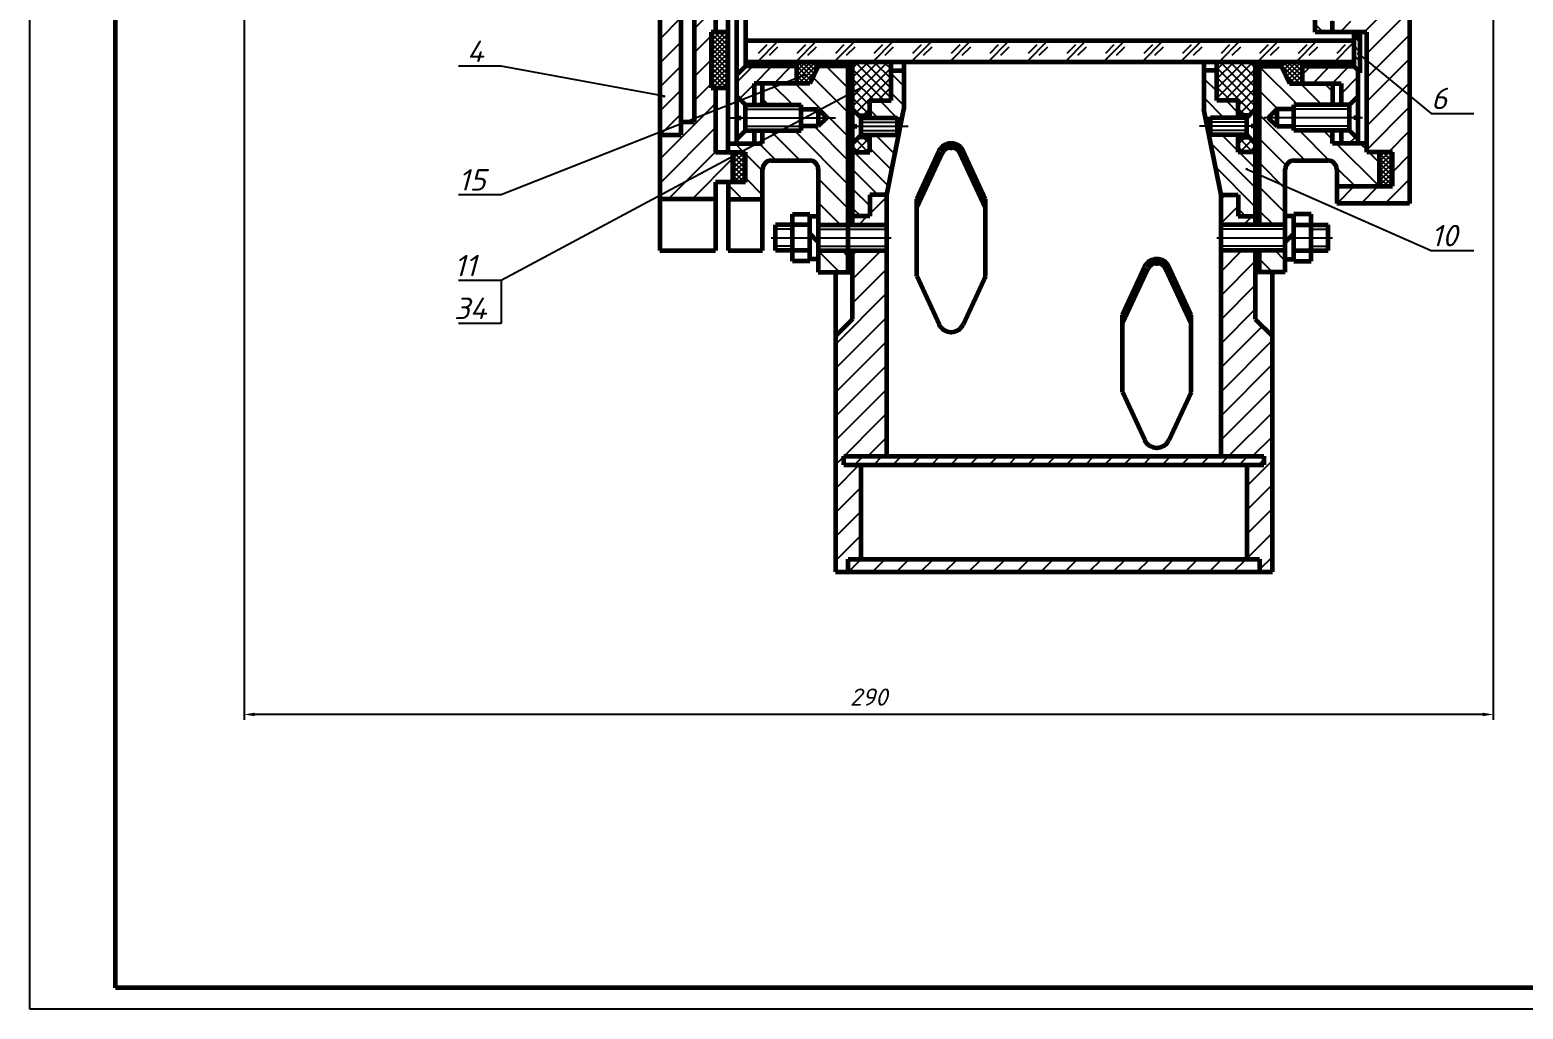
# Model space of a CAD drawing. Header units: millimetres. Extents: x 0 to 841, y 0 to 594.
# Drawn here: x 0 to 348.5, y 0 to 228.5 of the extents above; entities that cross this region are included whole.
import ezdxf

# ---------------------------------------------------------------- set-up
doc = ezdxf.new("R2010")
doc.units = ezdxf.units.MM
for name, color, linetype in [('1', 2, 'Continuous'), ('Razmer', 3, 'Continuous'), ('РАМКА', 7, 'Continuous')]:
    doc.layers.add(name, color=color, linetype=linetype)
doc.layers.add('2', color=1, linetype='Continuous', lineweight=60)
doc.styles.add('ADRF1', font='romans', dxfattribs={"oblique": 15})
doc.dimstyles.new('ISO-25', dxfattribs={"dimtxt": 2.5, "dimasz": 2.5, "dimexe": 1.25, "dimexo": 0.625, "dimtad": 1, "dimtxsty": 'Standard', "dimcen": 2.5, "dimadec": 0, "dimazin": 0, "dimtfac": 1, "dimtmove": 0, "dimatfit": 3, "dimfxl": 1, "dimarcsym": 0})
pattern_1 = [(45, (-36, 150), (-2.80633, 2.80633), [])]
pattern_2 = [(45, (-36, 150), (-2.245064, 2.245064), [])]
pattern_3 = [(135, (-36, 150), (-2.80633, -2.80633), [])]
pattern_4 = [(135, (-36, 150), (-2.245064, -2.245064), [])]
pattern_5 = [(315, (-36, 490), (-0.561266, -0.561266), []), (225, (-36, 490), (-0.561266, 0.561266), [])]

msp = doc.modelspace()

# ---------------------------------------------------------------- hatches: boundary and pattern name
at = {"layer": '1'}
h = msp.add_hatch(dxfattribs=at)
h.set_pattern_fill('ANSI31', scale=1.25, style=0)
h.set_pattern_definition(pattern_1)
h.paths.add_polyline_path([(322, 307), (319, 307), (319, 310), (322, 310), (322, 312), (312, 312, 0.414213562), (310, 310), (310, 294), (312, 294, -0.414213562), (315, 291), (315, 245), (306, 245), (306, 241), (304, 241), (304, 235.5), (311, 235.5), (311, 234.5), (312.5, 234.5), (313.5, 233), (312.5, 231.5), (311, 231.5), (311, 230.5), (304, 230.5), (304, 228), (312, 228), (312, 200), (318, 200), (318, 192), (305, 192), (305, 188), (322, 188)])
h = msp.add_hatch(dxfattribs=at)
h.set_pattern_fill('ANSI31', scale=1.25, style=0)
h.set_pattern_definition(pattern_1)
h.paths.add_polyline_path([(160, 200), (164, 200), (164, 193), (160, 193), (160, 189), (147, 189), (147, 204), (152, 204), (152, 207), (155, 207), (155, 255), (160, 255), (160, 228), (159, 228), (159, 215), (160, 215)])
h = msp.add_hatch(dxfattribs=at)
h.set_pattern_fill('ANSI31', scale=1.25, style=0)
h.set_pattern_definition(pattern_1)
h.paths.add_polyline_path([(152, 204), (147, 204), (147, 253), (152, 253)])
h = msp.add_hatch(dxfattribs=at)
h.set_pattern_fill('ANSI37', scale=0.25, style=0)
h.set_pattern_definition(pattern_5)
h.paths.add_polyline_path([(163, 228), (159, 228), (159, 215), (163, 215)])
h = msp.add_hatch(dxfattribs=at)
h.set_pattern_fill('ANSI31', scale=0.5, angle=90, style=0)
h.set_pattern_definition([(135, (-36, 150), (-1.122532, -1.122532), [])])
h.paths.add_polyline_path([(310.5, 227), (309, 227), (309, 220), (310.5, 218.5)])
h = msp.add_hatch(dxfattribs=at)
h.set_pattern_fill('ANSI31', scale=2, style=0)
h.set_pattern_definition([(45, (-36, 150), (-4.49013, 4.49013), [])])
h.paths.add_polyline_path([(309, 226), (167, 226), (167, 221), (309, 221)])
h = msp.add_hatch(dxfattribs=at)
h.set_pattern_fill('ANSI31', scale=1.25, angle=90, style=0)
h.set_pattern_definition(pattern_3)
h.paths.add_polyline_path([(191, 220), (184, 220), (182, 216), (171, 216), (171, 211), (180, 211), (180, 210), (184, 210), (186, 208), (184, 206), (180, 206), (180, 205), (171, 205), (171, 202), (163, 202), (163, 200), (167, 200), (167, 193), (163, 193), (163, 189), (171, 189), (171, 196, -0.414213562), (173, 198), (182, 198, -0.414213562), (184, 196), (184, 183), (191, 183)])
h.paths.add_polyline_path([(191, 177), (184, 177), (184, 172), (191, 172)])
h = msp.add_hatch(dxfattribs=at)
h.set_pattern_fill('ANSI31', style=0)
h.set_pattern_definition(pattern_2)
h.paths.add_polyline_path([(169, 216), (179, 216), (179, 220), (167, 220), (165, 218), (165, 213), (167, 211), (169, 211)])
h.paths.add_polyline_path([(169, 205), (167, 205), (165, 203), (165, 202), (169, 202)])
h = msp.add_hatch(dxfattribs=at)
h.set_pattern_fill('ANSI37', scale=0.25, style=0)
h.set_pattern_definition(pattern_5)
h.paths.add_polyline_path([(184, 220), (184, 221), (179, 221), (179, 216), (182, 216)])
h = msp.add_hatch(dxfattribs=at)
h.set_pattern_fill('ANSI37', scale=0.5, style=0)
h.set_pattern_definition([(315, (-36, 490), (-1.122532, -1.122532), []), (225, (-36, 490), (-1.122532, 1.122532), [])])
h.paths.add_polyline_path([(201, 212), (196, 212), (196, 208.5), (193.5, 208.5), (192, 210), (192, 221), (201, 221)])
h.paths.add_polyline_path([(196, 200), (192, 200), (192, 202), (193.5, 203.5), (196, 203.5)])
h = msp.add_hatch(dxfattribs=at)
h.set_pattern_fill('ANSI37', scale=0.5, angle=90, style=0)
h.set_pattern_definition([(225, (-36, 490), (-1.122532, 1.122532), []), (135, (-36, 490), (1.122532, 1.122532), [])])
h.paths.add_polyline_path([(282, 212), (282, 208.5), (284.5, 208.5), (286, 210), (286, 221), (277, 221), (277, 212)])
h.paths.add_polyline_path([(282, 200), (286, 200), (286, 202), (284.5, 203.5), (282, 203.5)])
h = msp.add_hatch(dxfattribs=at)
h.set_pattern_fill('ANSI31', scale=1.25, angle=90, style=0)
h.set_pattern_definition(pattern_3)
h.paths.add_polyline_path([(304, 216), (294, 216), (292, 220), (287, 220), (287, 183), (293, 183), (293, 196, -0.414213562), (295, 198), (303, 198, -0.414213562), (305, 196), (305, 192), (315, 192), (315, 200), (312, 200), (312, 202), (304, 202), (304, 205), (295, 205), (295, 206), (291, 206), (289, 208), (291, 210), (295, 210), (295, 211), (304, 211)])
h = msp.add_hatch(dxfattribs=at)
h.set_pattern_fill('ANSI37', scale=0.25, style=0)
h.set_pattern_definition(pattern_5)
h.paths.add_polyline_path([(297, 221), (292, 221), (292, 220), (294, 216), (297, 216)])
h = msp.add_hatch(dxfattribs=at)
h.set_pattern_fill('ANSI31', style=0)
h.set_pattern_definition(pattern_2)
h.paths.add_polyline_path([(310, 219), (309, 220), (297, 220), (297, 216), (306, 216), (306, 211), (308, 211), (310, 213)])
h = msp.add_hatch(dxfattribs=at)
h.set_pattern_fill('ANSI31', angle=90, style=0)
h.set_pattern_definition(pattern_4)
h.paths.add_polyline_path([(202.8, 204), (202.5, 204), (196, 204), (196, 200), (192, 200), (192, 185), (196, 185), (196, 190), (200, 190)])
h.paths.add_polyline_path([(201, 212), (196, 212), (196, 208), (202.5, 208), (203.6, 208), (204, 210), (204, 219), (201, 219)])
h = msp.add_hatch(dxfattribs=at)
h.set_pattern_fill('ANSI31', angle=90, style=0)
h.set_pattern_definition(pattern_4)
h.paths.add_polyline_path([(286, 200), (282, 200), (282, 204), (275.5, 204), (275.2, 204), (278, 190), (282, 190), (282, 185), (286, 185)])
h.paths.add_polyline_path([(274, 210), (274.4, 208), (275.5, 208), (282, 208), (282, 212), (277, 212), (277, 219), (274, 219)])
h = msp.add_hatch(dxfattribs=at)
h.set_pattern_fill('ANSI31', style=0)
h.set_pattern_definition(pattern_2)
h.paths.add_polyline_path([(310, 203), (308, 205), (306, 205), (306, 202), (310, 202)])
h = msp.add_hatch(dxfattribs=at)
h.set_pattern_fill('ANSI37', scale=0.25, style=0)
h.set_pattern_definition(pattern_5)
h.paths.add_polyline_path([(167, 200), (164, 200), (164, 193), (167, 193)])
h = msp.add_hatch(dxfattribs=at)
h.set_pattern_fill('ANSI37', scale=0.25, style=0)
h.set_pattern_definition(pattern_5)
h.paths.add_polyline_path([(318, 200), (315, 200), (315, 192), (318, 192)])
h = msp.add_hatch(dxfattribs=at)
h.set_pattern_fill('ANSI31', scale=1.25, style=0)
h.set_pattern_definition(pattern_1)
h.paths.add_polyline_path([(200, 190), (196, 190), (196, 185), (192, 185), (192, 183), (200, 183)])
h.paths.add_polyline_path([(192, 161), (188, 157), (188, 102), (191, 102), (191, 105), (194, 105), (194, 127), (190, 127), (190, 129), (200, 129), (200, 177), (192, 177)])
h.paths.add_polyline_path([(278, 129), (288, 129), (288, 127), (284, 127), (284, 105), (287, 105), (287, 102), (290, 102), (290, 157), (286, 161), (286, 177), (278, 177)])
h.paths.add_polyline_path([(282, 190), (278, 190), (278, 183), (286, 183), (286, 185), (282, 185)])
h = msp.add_hatch(dxfattribs=at)
h.set_pattern_fill('ANSI31', scale=1.25, angle=90, style=0)
h.set_pattern_definition(pattern_3)
h.paths.add_polyline_path([(293, 177), (287, 177), (287, 172), (293, 172)])
h = msp.add_hatch(dxfattribs=at)
h.set_pattern_fill('ANSI31', style=0)
h.set_pattern_definition(pattern_2)
h.paths.add_polyline_path([(190, 129), (190, 127), (288, 127), (288, 129)])
h = msp.add_hatch(dxfattribs=at)
h.set_pattern_fill('ANSI31', scale=1.25, style=0)
h.set_pattern_definition(pattern_1)
h.paths.add_polyline_path([(191, 105), (191, 102), (287, 102), (287, 105)])
at = {"layer": '2'}
h = msp.add_hatch(color=7, dxfattribs=at)
h.paths.add_polyline_path([(192, 200), (191, 200), (191, 183), (192, 183)])
h.paths.add_polyline_path([(192, 177), (191, 177), (191, 172), (192, 172)])
h = msp.add_hatch(color=7, dxfattribs=at)
h.paths.add_polyline_path([(287, 177), (286, 177), (286, 172), (287, 172)])
h.paths.add_polyline_path([(287, 200), (286, 200), (286, 183), (287, 183)])
at = {"layer": 'Razmer'}
h = msp.add_hatch(dxfattribs=at)
h.set_pattern_fill('ANSI31', angle=90, style=0)
h.paths.add_polyline_path([(304, 412), (300, 412), (300, 409.5), (304, 409.5)])
h.paths.add_polyline_path([(306, 399), (304, 399), (304, 404.5), (300, 404.5), (300, 399), (276, 399), (274, 397), (274, 393), (274, 320), (278, 320), (278, 393, -0.414213562), (280, 395), (306, 395)])
h.paths.add_polyline_path([(304, 230.5), (300, 230.5), (300, 228), (304, 228)])
h.paths.add_polyline_path([(304, 241), (306, 241), (306, 245), (280, 245, -0.414213562), (278, 247), (278, 319.71511), (278, 320), (274, 320), (274, 251), (274, 243), (276, 241), (300, 241), (300, 235.5), (304, 235.5)])

# ---------------------------------------------------------------- linework, layer by layer
at = {"layer": '1', "color": 7}
for p, q in [((172, 225), (170, 223)), ((174.5, 224.5), (172.5, 222.5)), ((181, 225), (179, 223)), ((183.5, 224.5), (181.5, 222.5)), ((190, 225), (188, 223)), ((192.5, 224.5), (190.5, 222.5)), ((199, 225), (197, 223)), ((201.5, 224.5), (199.5, 222.5)), ((208, 225), (206, 223)), ((210.5, 224.5), (208.5, 222.5)), ((217, 225), (215, 223)), ((219.5, 224.5), (217.5, 222.5)), ((226, 225), (224, 223)), ((228.5, 224.5), (226.5, 222.5)), ((235, 225), (233, 223)), ((237.5, 224.5), (235.5, 222.5)), ((244, 225), (242, 223)), ((246.5, 224.5), (244.5, 222.5)), ((253, 225), (251, 223)), ((255.5, 224.5), (253.5, 222.5)), ((262, 225), (260, 223)), ((264.5, 224.5), (262.5, 222.5)), ((271, 225), (269, 223)), ((273.5, 224.5), (271.5, 222.5)), ((280, 225), (278, 223)), ((282.5, 224.5), (280.5, 222.5)), ((289, 225), (287, 223)), ((291.5, 224.5), (289.5, 222.5)), ((298, 225), (296, 223)), ((300.5, 224.5), (298.5, 222.5)), ((307, 225), (305, 223)), ((167, 210), (180, 210)), ((308, 210), (295, 210)), ((163.5, 208), (188, 208)), ((167, 206), (180, 206)), ((191, 206), (205, 206)), ((194, 207), (202.5, 207)), ((202.5, 208), (203.6, 208)), ((287, 206), (273, 206)), ((275.5, 208), (274.4, 208)), ((284, 207), (275.5, 207)), ((311, 208), (288, 208)), ((308, 206), (295, 206)), ((194, 205), (202.5, 205)), ((202.5, 204), (202.8, 204)), ((275.5, 204), (275.2, 204)), ((284, 205), (275.5, 205)), ((178, 182), (174, 182)), ((184, 182), (200, 182)), ((293, 182), (278, 182)), ((299, 182), (303, 182)), ((173, 180), (201, 180)), ((178, 178), (174, 178)), ((184, 178), (200, 178)), ((277, 180), (304, 180)), ((293, 178), (278, 178)), ((299, 178), (303, 178))]:
    msp.add_line(p, q, dxfattribs=at)
at = {"layer": '2', "color": 7}
for p, q in [((322, 307), (322, 188)), ((160, 259), (160, 228)), ((155, 255), (155, 207)), ((163, 200), (163, 256)), ((165, 202), (165, 256)), ((167, 256), (167, 220)), ((147, 253), (147, 177)), ((152, 204), (152, 253)), ((300, 228), (300, 241)), ((304, 228), (304, 230.5)), ((159, 228), (159, 215)), ((163, 228), (159, 228)), ((312, 228), (300, 228)), ((309, 228), (309, 220)), ((309, 227), (310.5, 227)), ((310.5, 218.5), (310.5, 228)), ((312, 200), (312, 228)), ((167, 226), (309, 226)), ((167, 220), (165, 218)), ((309, 221), (167, 221)), ((191, 221), (167, 221)), ((179, 220), (167, 220)), ((179, 216), (179, 221)), ((184, 220), (182, 216)), ((184, 220), (184, 221)), ((191, 220), (184, 220)), ((191, 172), (191, 221)), ((192, 183), (192, 221)), ((201, 212), (201, 221)), ((204, 221), (204, 210)), ((274, 221), (274, 210)), ((277, 212), (277, 221)), ((286, 221), (286, 183)), ((287, 183), (287, 221)), ((287, 220), (292, 220)), ((292, 220), (292, 221)), ((292, 220), (294, 216)), ((297, 216), (297, 221)), ((297, 220), (309, 220)), ((309, 220), (310.5, 218.5)), ((201, 219), (204, 219)), ((277, 219), (274, 219)), ((310, 202), (310, 219)), ((159, 215), (163, 215)), ((160, 215), (160, 200)), ((167, 211), (165, 213)), ((182, 216), (169, 216)), ((169, 216), (169, 211)), ((171, 211), (171, 216)), ((294, 216), (306, 216)), ((304, 216), (304, 211)), ((306, 216), (306, 211)), ((308, 211), (310, 213)), ((167, 205), (167, 211)), ((167, 211), (180, 211)), ((180, 205), (180, 211)), ((180, 210), (184, 210)), ((184, 210), (184, 206)), ((184, 210), (186, 208)), ((194, 208), (192, 210)), ((196, 208), (196, 212)), ((196, 212), (201, 212)), ((200, 190), (204, 210)), ((278, 190), (274, 210)), ((282, 212), (277, 212)), ((282, 208), (282, 212)), ((284, 208), (286, 210)), ((291, 210), (289, 208)), ((291, 210), (291, 206)), ((295, 210), (291, 210)), ((295, 205), (295, 211)), ((308, 211), (295, 211)), ((308, 205), (308, 211)), ((155, 207), (152, 207)), ((165, 208), (166, 208)), ((184, 206), (180, 206)), ((186, 208), (184, 206)), ((192, 206), (193, 206)), ((193.5, 208.5), (196, 208.5)), ((194, 204), (194, 208)), ((194, 208), (202.5, 208)), ((202.5, 204), (202.5, 208)), ((202.5, 207), (203.4, 207)), ((275.5, 207), (274.6, 207)), ((275.5, 204), (275.5, 208)), ((284, 208), (275.5, 208)), ((284.5, 208.5), (282, 208.5)), ((284, 204), (284, 208)), ((286, 206), (285, 206)), ((289, 208), (291, 206)), ((291, 206), (295, 206)), ((310, 208), (309, 208)), ((147, 204), (152, 204)), ((165, 203), (167, 205)), ((167, 205), (180, 205)), ((169, 205), (169, 202)), ((171, 202), (171, 205)), ((192, 202), (194, 204)), ((196, 203.5), (193.5, 203.5)), ((194, 204), (202.5, 204)), ((196, 200), (196, 204)), ((202.5, 205), (203, 205)), ((275.5, 205), (275, 205)), ((284, 204), (275.5, 204)), ((282, 200), (282, 204)), ((282, 203.5), (284.5, 203.5)), ((286, 202), (284, 204)), ((308, 205), (295, 205)), ((304, 202), (304, 205)), ((306, 205), (306, 202)), ((310, 203), (308, 205)), ((160, 200), (167, 200)), ((163, 202), (171, 202)), ((164, 200), (164, 193)), ((167, 193), (167, 200)), ((191, 200), (196, 200)), ((207, 189), (212.19562, 200.25717)), ((207, 187), (212.99469, 199.84577)), ((214.80706, 201), (215.19294, 201)), ((214.9195, 202), (215.0805, 202)), ((223, 187), (217.00531, 199.84577)), ((223, 189), (217.80438, 200.25717)), ((287, 200), (282, 200)), ((312, 202), (304, 202)), ((318, 200), (312, 200)), ((315, 192), (315, 200)), ((318, 192), (318, 200)), ((171, 177), (171, 196)), ((173, 198), (182, 198)), ((184, 196), (184, 172)), ((293, 172), (293, 196)), ((295, 198), (303, 198)), ((305, 196), (305, 188)), ((160, 193), (160, 177)), ((167, 193), (160, 193)), ((163, 193), (163, 177)), ((305, 192), (318, 192)), ((160, 189), (147, 189)), ((163, 189), (171, 189)), ((196, 190), (196, 185)), ((200, 190), (196, 190)), ((200, 129), (200, 190)), ((207, 171), (207, 189)), ((223, 171), (223, 189)), ((278, 129), (278, 190)), ((278, 190), (282, 190)), ((282, 190), (282, 185)), ((178, 174.5), (178, 185.5)), ((178, 185.5), (182, 185.5)), ((182, 174.5), (182, 185.5)), ((182, 185), (184, 185)), ((196, 185), (192, 185)), ((282, 185), (286, 185)), ((295, 185), (293, 185)), ((299, 185.5), (295, 185.5)), ((295, 174.5), (295, 185.5)), ((299, 174.5), (299, 185.5)), ((322, 188), (305, 188)), ((174, 177), (174, 183)), ((182, 183), (174, 183)), ((184, 183), (200, 183)), ((293, 183), (278, 183)), ((295, 183), (303, 183)), ((303, 177), (303, 183)), ((184, 179), (182, 181)), ((293, 179), (295, 181)), ((147, 177), (160, 177)), ((163, 177), (171, 177)), ((182, 177), (174, 177)), ((182, 174.5), (178, 174.5)), ((184, 175), (182, 175)), ((184, 177), (200, 177)), ((192, 161), (192, 177)), ((262.9195, 175), (263.0805, 175)), ((293, 177), (278, 177)), ((286, 177), (286, 161)), ((287, 172), (287, 177)), ((293, 175), (295, 175)), ((295, 177), (303, 177)), ((295, 174.5), (299, 174.5)), ((184, 172), (192, 172)), ((188, 172), (188, 102)), ((207, 171), (212.19562, 159.74283)), ((223, 171), (217.80438, 159.74283)), ((255, 162), (260.19562, 173.25717)), ((255, 160), (260.99469, 172.84577)), ((262.80706, 174), (263.19294, 174)), ((271, 160), (265.00531, 172.84577)), ((271, 162), (265.80438, 173.25717)), ((293, 172), (286, 172)), ((290, 102), (290, 172)), ((192, 161), (188, 157)), ((255, 144), (255, 162)), ((271, 144), (271, 162)), ((286, 161), (290, 157)), ((214.9195, 158), (215.0805, 158)), ((255, 144), (260.19562, 132.74283)), ((271, 144), (265.80438, 132.74283)), ((190, 129), (288, 129)), ((190, 127), (190, 129)), ((262.9195, 131), (263.0805, 131)), ((288, 129), (288, 127)), ((190, 127), (288, 127)), ((194, 105), (194, 127)), ((284, 127), (284, 105)), ((191, 105), (287, 105)), ((191, 102), (191, 105)), ((287, 105), (287, 102)), ((188, 102), (290, 102))]:
    msp.add_line(p, q, dxfattribs=at)
for centre, radius, start, end in [((214.9195, 199), 3, 90, 155.2248594), ((214.80706, 199), 2, 90, 154.9831065), ((215.0805, 199), 3, 24.7751406, 90), ((215.19294, 199), 2, 25.0168935, 90), ((173, 196), 2, 90, 180), ((182, 196), 2, 0, 90), ((295, 196), 2, 90, 180), ((303, 196), 2, 0, 90), ((262.9195, 172), 3, 90, 155.2248594), ((263.0805, 172), 3, 24.7751406, 90), ((262.80706, 172), 2, 90, 154.9831065), ((263.19294, 172), 2, 25.0168935, 90), ((214.9195, 161), 3, 204.7751406, 270), ((215.0805, 161), 3, 270, 335.2248594), ((262.9195, 134), 3, 204.7751406, 270), ((263.0805, 134), 3, 270, 335.2248594)]:
    msp.add_arc(centre, radius, start, end, dxfattribs=at)
at = {"layer": 'Razmer', "color": 7}
for p, q in [((0, 0), (0, 589)), ((341.5275, 319.37542), (341.5275, 67.51326)), ((50, 262.375), (50, 67.51326)), ((110, 170), (110, 160)), ((110, 160), (100, 160)), ((339.0275, 68.76326), (52.5, 68.76326)), ((20, 0), (0, 0)), ((841, 0), (20, 0))]:
    msp.add_line(p, q, dxfattribs=at)
for points in [[(52.5, 69.17992), (52.5, 68.34659), (50, 68.76326)], [(339.0275, 69.17992), (339.0275, 68.34659), (341.5275, 68.76326)]]:
    msp.add_solid(points, dxfattribs=at)
at = {"layer": 'РАМКА', "color": 7, "lineweight": 60}
for p, q in [((20, 5), (20, 589)), ((836, 5), (20, 5))]:
    msp.add_line(p, q, dxfattribs=at)

# ---------------------------------------------------------------- texts
at = {"layer": 'Razmer', "color": 7, "style": 'ADRF1', "oblique": 15}
for s, p in [('4', (102, 221)), ('6', (327, 210)), ('15', (100, 191)), ('10', (327, 178)), ('11', (99, 171)), ('34', (99, 161))]:
    msp.add_text(s, height=5, dxfattribs=at).set_placement(p)
at = {"layer": 'Razmer', "color": 7, "insert": (195.76375, 72.82143), "char_height": 4, "attachment_point": 5, "style": 'ADRF1'}
msp.add_mtext('29{\\Ftxt.shx|c204;0}', dxfattribs=at)

# ---------------------------------------------------------------- leaders
at = {"layer": 'Razmer', "color": 7}
for points in [[(310, 223), (327, 209), (337, 209)], [(148, 213), (110, 220), (100, 220)], [(181, 218), (110, 190), (100, 190)], [(194, 215), (110, 170), (100, 170)], [(284, 196), (327, 177), (337, 177)]]:
    msp.add_leader(points, dimstyle='ISO-25', override={"dimgap": 0.625, "dimtad": 0, "dimdec": 4, "dimtdec": 4, "dimldrblk": 'DotSmall', "dimfrac": 2}, dxfattribs=at)

doc.saveas('drawing.dxf')
